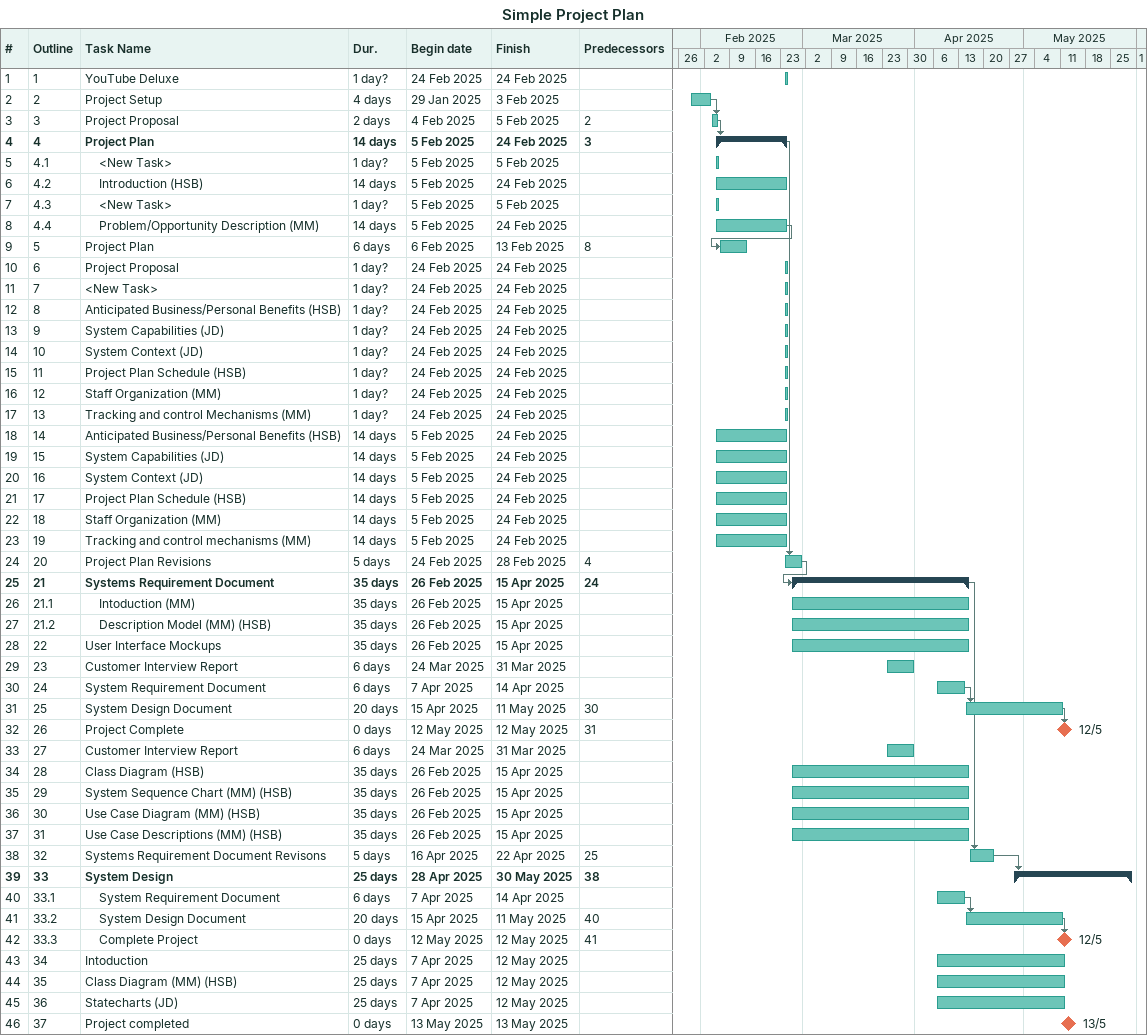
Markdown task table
Simple Project Plan

| ID | WBS | Task | Duration | Start | Finish | Predecessors |
|---|---|---|---|---|---|---|
| 1 | 1 | YouTube Deluxe | 1d? | 2025-02-24 | 2025-02-24 |  |
| 2 | 2 | Project Setup | 4d | 2025-01-29 | 2025-02-03 |  |
| 3 | 3 | Project Proposal | 2d | 2025-02-04 | 2025-02-05 | 2 |
| 4 | 4 | **Project Plan** | 14d | 2025-02-05 | 2025-02-24 | 3 |
| 5 | 4.1 | <New Task> | 1d? | 2025-02-05 | 2025-02-05 |  |
| 6 | 4.2 | Introduction (HSB) | 14d | 2025-02-05 | 2025-02-24 |  |
| 7 | 4.3 | <New Task> | 1d? | 2025-02-05 | 2025-02-05 |  |
| 8 | 4.4 | Problem/Opportunity Description (MM) | 14d | 2025-02-05 | 2025-02-24 |  |
| 9 | 5 | Project Plan | 6d | 2025-02-06 | 2025-02-13 | 8 |
| 10 | 6 | Project Proposal | 1d? | 2025-02-24 | 2025-02-24 |  |
| 11 | 7 | <New Task> | 1d? | 2025-02-24 | 2025-02-24 |  |
| 12 | 8 | Anticipated Business/Personal Benefits (HSB) | 1d? | 2025-02-24 | 2025-02-24 |  |
| 13 | 9 | System Capabilities (JD) | 1d? | 2025-02-24 | 2025-02-24 |  |
| 14 | 10 | System Context (JD) | 1d? | 2025-02-24 | 2025-02-24 |  |
| 15 | 11 | Project Plan Schedule (HSB) | 1d? | 2025-02-24 | 2025-02-24 |  |
| 16 | 12 | Staff Organization (MM) | 1d? | 2025-02-24 | 2025-02-24 |  |
| 17 | 13 | Tracking and control Mechanisms (MM) | 1d? | 2025-02-24 | 2025-02-24 |  |
| 18 | 14 | Anticipated Business/Personal Benefits (HSB) | 14d | 2025-02-05 | 2025-02-24 |  |
| 19 | 15 | System Capabilities (JD) | 14d | 2025-02-05 | 2025-02-24 |  |
| 20 | 16 | System Context (JD) | 14d | 2025-02-05 | 2025-02-24 |  |
| 21 | 17 | Project Plan Schedule (HSB) | 14d | 2025-02-05 | 2025-02-24 |  |
| 22 | 18 | Staff Organization (MM) | 14d | 2025-02-05 | 2025-02-24 |  |
| 23 | 19 | Tracking and control mechanisms (MM) | 14d | 2025-02-05 | 2025-02-24 |  |
| 24 | 20 | Project Plan Revisions | 5d | 2025-02-24 | 2025-02-28 | 4 |
| 25 | 21 | **Systems Requirement Document** | 35d | 2025-02-26 | 2025-04-15 | 24 |
| 26 | 21.1 | Intoduction (MM) | 35d | 2025-02-26 | 2025-04-15 |  |
| 27 | 21.2 | Description Model (MM) (HSB) | 35d | 2025-02-26 | 2025-04-15 |  |
| 28 | 22 | User Interface Mockups | 35d | 2025-02-26 | 2025-04-15 |  |
| 29 | 23 | Customer Interview Report | 6d | 2025-03-24 | 2025-03-31 |  |
| 30 | 24 | System Requirement Document | 6d | 2025-04-07 | 2025-04-14 |  |
| 31 | 25 | System Design Document | 20d | 2025-04-15 | 2025-05-11 | 30 |
| 32 | 26 | Project Complete | 0d | 2025-05-12 | 2025-05-12 | 31 |
| 33 | 27 | Customer Interview Report | 6d | 2025-03-24 | 2025-03-31 |  |
| 34 | 28 | Class Diagram (HSB) | 35d | 2025-02-26 | 2025-04-15 |  |
| 35 | 29 | System Sequence Chart (MM) (HSB) | 35d | 2025-02-26 | 2025-04-15 |  |
| 36 | 30 | Use Case Diagram (MM) (HSB) | 35d | 2025-02-26 | 2025-04-15 |  |
| 37 | 31 | Use Case Descriptions (MM) (HSB) | 35d | 2025-02-26 | 2025-04-15 |  |
| 38 | 32 | Systems Requirement Document Revisons | 5d | 2025-04-16 | 2025-04-22 | 25 |
| 39 | 33 | **System Design** | 25d | 2025-04-28 | 2025-05-30 | 38 |
| 40 | 33.1 | System Requirement Document | 6d | 2025-04-07 | 2025-04-14 |  |
| 41 | 33.2 | System Design Document | 20d | 2025-04-15 | 2025-05-11 | 40 |
| 42 | 33.3 | Complete Project | 0d | 2025-05-12 | 2025-05-12 | 41 |
| 43 | 34 | Intoduction | 25d | 2025-04-07 | 2025-05-12 |  |
| 44 | 35 | Class Diagram (MM) (HSB) | 25d | 2025-04-07 | 2025-05-12 |  |
| 45 | 36 | Statecharts (JD) | 25d | 2025-04-07 | 2025-05-12 |  |
| 46 | 37 | Project completed | 0d | 2025-05-13 | 2025-05-13 |  |
